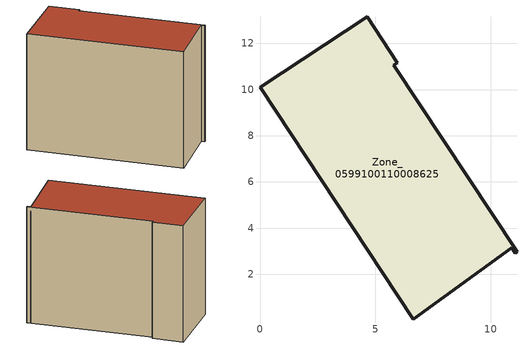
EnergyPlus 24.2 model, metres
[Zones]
Zone_0599100110008625
 floor ground (C_G): 5.79,11.07 11.14,2.97 11.06,2.92 10.91,3.15 6.63,0.04 0,10.11 4.64,13.17 5.96,11.18 z0.49
 wall outside (C_F): 4.64,13.17 0,10.11 6.63,0.04 10.91,3.15 11.06,2.92 11.14,2.97 5.79,11.07 5.96,11.18 4.64,13.17 z0.49:9.74
 roof outside (C_R): 11.14,2.97 5.79,11.07 5.96,11.18 4.64,13.17 0,10.11 6.63,0.04 10.91,3.15 11.06,2.92 z9.74
[BUILDING]
Pand.0599100110008625: North Axis=0; Terrain=City; Loads Convergence Tolerance Value=0.04; Temperature Convergence Tolerance Value=0.4; Solar Distribution=FullExterior; Maximum Number of Warmup Days=25; Minimum Number of Warmup Days=1
[Site:Location]
Rotterdam.The.Hague.AP_ZH_NLD Design_Conditions: Latitude=51.96; Longitude=4.45; Time Zone=1; Elevation=-4.5
[SITE:GROUNDTEMPERATURE:BUILDINGSURFACE]
18, 18, 18, 18, 18, 18, 18, 18, 18, 18, 18, 18
[MATERIAL] Thermal Absorptance=0.9; Solar Absorptance=0.7; Visible Absorptance=0.7
Name | Roughness | Thickness | Conductivity | Density | Specific Heat
G.TI.2015-2018 | MediumSmooth | 0.15 | 0.0428571 | 540 | 1210
F.TI.2015-2018 | Rough | 0.3 | 0.0666667 | 1920 | 840
R.TI.2015-2018 | MediumRough | 0.2 | 0.0333333 | 1500 | 1000
[CONSTRUCTION]
C_G: G.TI.2015-2018
C_F: F.TI.2015-2018
C_R: R.TI.2015-2018
[ZONE]
Zone_0599100110008625: Type=1; Multiplier=1; Ceiling Height=Autocalculate; Volume=Autocalculate; Floor Area=autocalculate; Part of Total Floor Area=Yes
[ZONEINFILTRATION:DESIGNFLOWRATE]
Infil_Zone_0599100110008625: Zone or ZoneList or Space or SpaceList=Zone_0599100110008625; Schedule=AlwaysOn; Design Flow Rate Calculation Method=Flow/Area; Flow Rate per Floor Area=0.0015; Constant Term Coefficient=1; Temperature Term Coefficient=0; Velocity Term Coefficient=0; Velocity Squared Term Coefficient=0
[HVACTEMPLATE:ZONE:IDEALLOADSAIRSYSTEM]
Zone_0599100110008625: Maximum Heating Supply Air Temperature=50; Minimum Cooling Supply Air Temperature=13; Maximum Heating Supply Air Humidity Ratio=0.0156; Minimum Cooling Supply Air Humidity Ratio=0.0077; Heating Limit=NoLimit; Cooling Limit=NoLimit; Dehumidification Control Type=ConstantSensibleHeatRatio; Cooling Sensible Heat Ratio=0.7; Dehumidification Setpoint=60; Humidification Control Type=None; Humidification Setpoint=30; Outdoor Air Method=None; Outdoor Air Flow Rate per Person=0.00944; Outdoor Air Flow Rate per Zone Floor Area=0; Outdoor Air Flow Rate per Zone=0; Demand Controlled Ventilation Type=None; Outdoor Air Economizer Type=NoEconomizer; Heat Recovery Type=None; Sensible Heat Recovery Effectiveness=0.7; Latent Heat Recovery Effectiveness=0.65
[ZONECONTROL:THERMOSTAT]
ThermostatControl_Zone_0599100110008625: Zone or ZoneList=Zone_0599100110008625; Control Type Schedule=DualSetpointControlType; Control 1=Thermostat_Zone_0599100110008625; Temperature Difference Between Cutout And Setpoint=0
[THERMOSTATSETPOINT:DUALSETPOINT]
Thermostat_Zone_0599100110008625: Heating Setpoint Temperature Schedule=HeatingSetpoint_Zone_0599100110008625; Cooling Setpoint Temperature Schedule=CoolingSetpoint_Zone_0599100110008625
[SCHEDULE:COMPACT]
HeatingSetpoint_Zone_0599100110008625: Through: 12/31, For: AllDays, Until: 24:00, 21
CoolingSetpoint_Zone_0599100110008625: Through: 12/31, For: AllDays, Until: 24:00, 24
DualSetpointControlType: Through: 12/31, For: AllDays, Until: 24:00, 4
AlwaysOn: Through: 12/31, For: AllDays, Until: 24:00, 1
